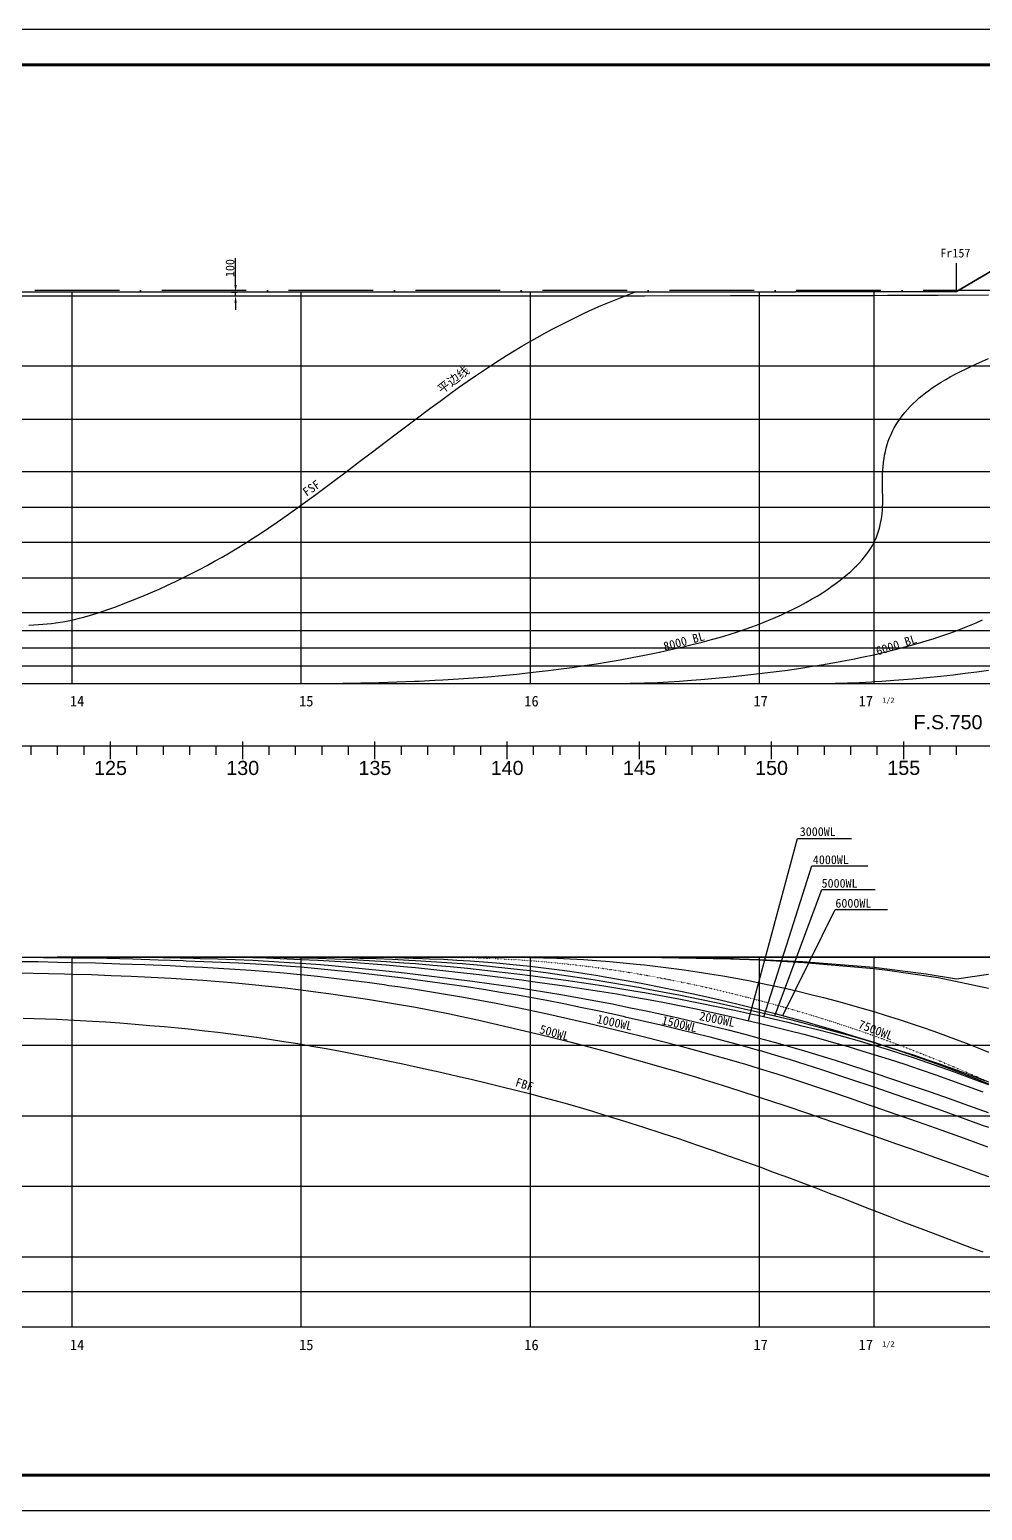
# Model space of a CAD drawing. Header units: millimetres. Extents: x 216207 to 335107, y 12138 to 98138.
# Drawn here: x 248450 to 275475, y 12138 to 54138 of the extents above; entities that cross this region are included whole.
import ezdxf
from ezdxf.enums import TextEntityAlignment as Align

# ---------------------------------------------------------------- set-up
doc = ezdxf.new("R2010")
doc.units = ezdxf.units.MM
doc.linetypes.add('ACAD_ISO07W100', pattern=[3.5, 0.5, -3])
doc.linetypes.add('ACAD_ISO10W100', pattern=[18, 12, -3, 0, -3])
for name, color, linetype in [('11', 7, 'Continuous'), ('11TEXTE', 4, 'Continuous'), ('DIMENSION', 221, 'Continuous'), ('WATER LINE', 62, 'Continuous')]:
    doc.layers.add(name, color=color, linetype=linetype)
doc.styles.add('SWISS721LIGHTBT', font='swissl.ttf')
doc.dimstyles.new('ISO-25', dxfattribs={"dimtxt": 250, "dimasz": 200, "dimexe": 50, "dimexo": 30, "dimgap": 30, "dimtad": 1, "dimdec": 3, "dimdsep": 46, "dimtxsty": 'Standard', "dimcen": 2.5, "dimadec": 0, "dimazin": 0, "dimtfac": 1, "dimtdec": 3, "dimtmove": 0, "dimatfit": 3, "dimfxl": 0, "dimarcsym": 0})

# ---------------------------------------------------------------- blocks, each defined once
blk = doc.blocks.new('after')
for p, q in [((26250, -500), (26250, 0)), ((30000, -500), (30000, 0)), ((33750, -500), (33750, 0)), ((37500, -500), (37500, 0)), ((41250, -500), (41250, 0)), ((45000, -500), (45000, 0)), ((48750, -500), (48750, 0)), ((24000, -375), (24000, -125)), ((24750, -375), (24750, -125)), ((25500, -375), (25500, -125)), ((27000, -375), (27000, -125)), ((27750, -375), (27750, -125)), ((28500, -375), (28500, -125)), ((29250, -375), (29250, -125)), ((30750, -375), (30750, -125)), ((31500, -375), (31500, -125)), ((32250, -375), (32250, -125)), ((33000, -375), (33000, -125)), ((34500, -375), (34500, -125)), ((35250, -375), (35250, -125)), ((36000, -375), (36000, -125)), ((36750, -375), (36750, -125)), ((38250, -375), (38250, -125)), ((39000, -375), (39000, -125)), ((39750, -375), (39750, -125)), ((40500, -375), (40500, -125)), ((42000, -375), (42000, -125)), ((42750, -375), (42750, -125)), ((43500, -375), (43500, -125)), ((44250, -375), (44250, -125)), ((45750, -375), (45750, -125)), ((46500, -375), (46500, -125)), ((47250, -375), (47250, -125)), ((48000, -375), (48000, -125)), ((49500, -375), (49500, -125)), ((50250, -375), (50250, -125))]:
    blk.add_line(p, q)
at = {"layer": '11TEXTE', "style": 'SWISS721LIGHTBT'}
for s, p in [('125', (26250, -750)), ('130', (30000, -750)), ('135', (33750, -750)), ('140', (37500, -750)), ('145', (41250, -750)), ('150', (45000, -750)), ('155', (48750, -750))]:
    blk.add_text(s, height=400, dxfattribs=at).set_placement(p, align=Align.MIDDLE)
blk = doc.blocks.new('*D25')
at = {"layer": 'DEFPOINTS', "color": 0, "transparency": 16777216}
for p in [(254147, 46695), (254291, 46695), (254147, 46592)]:
    blk.add_point(p, dxfattribs=at)
at = {"layer": 'DIMENSION', "color": 0, "lineweight": -2, "transparency": 16777216}
for p, q in [((254291, 46895), (254291, 47655)), ((254177, 46695), (254341, 46695)), ((254291, 46592), (254291, 46695)), ((254177, 46592), (254341, 46592)), ((254291, 46392), (254291, 46192))]:
    blk.add_line(p, q, dxfattribs=at)
at = {"layer": 'DIMENSION', "color": 0, "transparency": 16777216}
for points in [[(254258, 46895), (254325, 46895), (254291, 46695)], [(254258, 46392), (254325, 46392), (254291, 46592)]]:
    blk.add_solid(points, dxfattribs=at)
at = {"layer": 'DIMENSION', "color": 0, "transparency": 16777216, "insert": (254136, 47375), "char_height": 250, "attachment_point": 5, "rotation": 90}
blk.add_mtext('100', dxfattribs=at)

msp = doc.modelspace()

# ---------------------------------------------------------------- linework, layer by layer
for p, q in [((274744.8973, 46710.6252), (274744.8973, 47510.6252)), ((222994.8975, 33821.9245), (293794.8975, 33821.9245))]:
    msp.add_line(p, q)
at = {"color": 3, "linetype": 'ACAD_ISO10W100', "ltscale": 200}
msp.add_line((290597.8973, 46741.9252), (223644.8975, 46741.926), dxfattribs=at)
at = {"color": 233}
msp.add_line((265609.8973, 46691.9225), (223644.8975, 46691.9225), dxfattribs=at)
at = {"color": 1}
for p, q in [((268839.1465, 26030.6166), (270230.0317, 31192.3401)), ((270230.0317, 31192.3401), (271767.3427, 31192.3401)), ((269274.8533, 26141.8407), (270633.8952, 30420.1606)), ((270633.8952, 30420.1606), (272230.6333, 30420.1606)), ((269591.8975, 26164.4222), (270920.7646, 29746.5649)), ((270920.7646, 29746.5649), (272430.2737, 29746.5649)), ((269816.3975, 26172.3322), (271294.8458, 29182.2783)), ((271294.8458, 29182.2783), (272787.4102, 29182.2783))]:
    msp.add_line(p, q, dxfattribs=at)
for points in [[(216206.5908, 12138.493), (335106.5908, 12138.493), (335106.5908, 54138.493), (216206.5908, 54138.493)], [(218706.5908, 13138.493), (334106.5908, 13138.493), (334106.5908, 53138.493), (218706.5908, 53138.493)]]:
    msp.add_lwpolyline(points, close=True, dxfattribs=at)
at = {"color": 1, "const_width": 80}
msp.add_lwpolyline([(218706.5908, 53138.493), (334106.5908, 53138.493), (334106.5908, 13138.493), (218706.5908, 13138.493), (218706.5908, 53178.493)], dxfattribs=at)
for points in [[(249234.8969, 35591.9245), (283448.8953, 35591.9245)], [(249234.8969, 35591.9245), (276578.9002, 35591.9245)], [(249234.8969, 35591.9245), (279242.9017, 35591.9245)], [(249234.8969, 35591.9245), (293444.8975, 35591.9245)], [(249234.8969, 35591.9245), (261325.9003, 35591.9245)], [(249234.8969, 35591.9245), (271100.8973, 35591.9245)], [(249234.8969, 35591.9245), (268106.9001, 35591.9245)], [(249234.8969, 35591.9245), (273910.8948, 35591.9245)], [(249234.8969, 35591.9245), (257049.8963, 35591.9245)], [(249234.8969, 35591.9245), (249644.8975, 35591.9245)], [(249234.8969, 35591.9245), (249234.8969, 35591.9245)], [(249644.8975, 35591.9245), (250009.8969, 35591.9245)], [(250009.8969, 35591.9245), (250374.8993, 35591.9245)], [(250374.8993, 35591.9245), (250739.8957, 35591.9245)], [(250739.8957, 35591.9245), (251104.8981, 35591.9245)], [(251104.8981, 35591.9245), (251469.8975, 35591.9245)], [(251469.8975, 35591.9245), (251834.8969, 35591.9245)], [(251834.8969, 35591.9245), (252199.8963, 35591.9245)], [(252199.8963, 35591.9245), (252563.8977, 35591.9245)], [(252563.8977, 35591.9245), (252927.8962, 35591.9245)], [(252927.8962, 35591.9245), (253291.8976, 35591.9245)], [(253291.8976, 35591.9245), (253654.8981, 35591.9245)], [(253654.8981, 35591.9245), (254017.8986, 35591.9245)], [(254017.8986, 35591.9245), (254380.896, 35591.9245)], [(254380.896, 35591.9245), (254742.8955, 35591.9245)], [(254742.8955, 35591.9245), (255103.8971, 35591.9245)], [(255103.8971, 35591.9245), (255464.8957, 35591.9245)], [(255464.8957, 35591.9245), (255835.8979, 35591.9245)], [(255835.8979, 35591.9245), (256206.897, 35591.9245)], [(256206.897, 35591.9245), (256576.8982, 35591.9245)], [(256576.8982, 35591.9245), (256945.8954, 35591.9245)], [(256945.8954, 35591.9245), (257314.8957, 35591.9245)], [(257314.8957, 35591.9245), (257682.898, 35591.9245)], [(257682.898, 35591.9245), (258049.8963, 35591.9245)], [(258049.8963, 35591.9245), (258416.8976, 35591.9245)], [(258416.8976, 35591.9245), (258783.899, 35591.9245)], [(258783.899, 35591.9245), (259149.8963, 35591.9245)], [(259149.8963, 35591.9245), (259880.896, 35591.9245)], [(259880.896, 35591.9245), (260609.8969, 35591.9245)], [(260609.8969, 35591.9245), (261337.8968, 35591.9245)], [(261337.8968, 35591.9245), (262115.8997, 35591.9245)], [(262115.8997, 35591.9245), (262891.8976, 35591.9245)], [(262891.8976, 35591.9245), (263666.8976, 35591.9245)], [(263666.8976, 35591.9245), (264439.8987, 35591.9245)], [(264439.8987, 35591.9245), (265211.8988, 35591.9245)], [(265211.8988, 35591.9245), (265982.8949, 35591.9245)], [(265982.8949, 35591.9245), (266751.8982, 35591.9245)], [(266751.8982, 35591.9245), (267519.8975, 35591.9245)], [(267519.8975, 35591.9245), (268336.8988, 35591.9245)], [(268336.8988, 35591.9245), (269151.8952, 35591.9245)], [(269151.8952, 35591.9245), (269965.8966, 35591.9245)], [(269965.8966, 35591.9245), (270777.8962, 35591.9245)], [(270777.8962, 35591.9245), (271587.8968, 35591.9245)], [(271587.8968, 35591.9245), (272396.8995, 35591.9245)], [(272396.8995, 35591.9245), (273204.8951, 35591.9245)], [(273204.8951, 35591.9245), (274009.8999, 35591.9245)], [(274009.8999, 35591.9245), (274853.9002, 35591.9245)], [(274853.9002, 35591.9245), (275695.8985, 35591.9245)], [(249234.8969, 27832.713), (281878.9002, 27832.713)], [(249234.8969, 27832.713), (274048.8984, 27832.713)], [(249234.8969, 27832.713), (262417.8986, 27832.713)], [(249234.8969, 27832.713), (260300.8973, 27832.713)], [(249234.8969, 27832.713), (266479.8981, 27832.713)], [(249234.8969, 27832.713), (258367.8955, 27832.713)], [(249234.8969, 27832.713), (257057.8949, 27832.713)], [(249234.8969, 27832.713), (255637.8968, 27832.713)], [(249234.8969, 27832.713), (253958.899, 27832.713)], [(249234.8969, 27832.713), (251545.8985, 27832.713)], [(249236.8973, 27832.713), (249234.8969, 27832.713)], [(249234.8969, 27832.713), (249234.8969, 27832.713)], [(249376.8952, 27832.713), (249236.8973, 27832.713)], [(249516.8976, 27832.713), (249376.8952, 27832.713)], [(249655.896, 27832.713), (249516.8976, 27832.713)], [(249795.8985, 27832.713), (249655.896, 27832.713)], [(249935.8979, 27832.713), (249795.8985, 27832.713)], [(250074.8963, 27832.713), (249935.8979, 27832.713)], [(250213.8977, 27832.713), (250074.8963, 27832.713)], [(250352.8992, 27832.713), (250213.8977, 27832.713)], [(250491.8976, 27832.713), (250352.8992, 27832.713)], [(250629.8951, 27832.713), (250491.8976, 27832.713)], [(250767.8986, 27832.713), (250629.8951, 27832.713)], [(250905.8991, 27832.713), (250767.8986, 27832.713)], [(251043.8965, 27832.713), (250905.8991, 27832.713)], [(251180.896, 27832.713), (251043.8965, 27832.713)], [(251317.8986, 27832.713), (251180.896, 27832.713)], [(251453.8971, 27832.713), (251317.8986, 27832.713)], [(251725.8973, 27832.713), (251453.8971, 27832.713)], [(251995.8985, 27832.713), (251725.8973, 27832.713)], [(252262.8968, 27832.713), (251995.8985, 27832.713)], [(252528.8971, 27832.713), (252262.8968, 27832.713)], [(252791.8976, 27832.713), (252528.8971, 27832.713)], [(253052.8962, 27832.713), (252791.8976, 27832.713)], [(253310.8979, 27832.713), (253052.8962, 27832.713)], [(253565.8997, 27832.713), (253310.8979, 27832.713)], [(253859.8999, 27832.713), (253565.8997, 27832.713)], [(254149.8963, 27832.713), (253859.8999, 27832.713)], [(254435.8979, 27832.713), (254149.8963, 27832.713)], [(254717.8986, 27832.713), (254435.8979, 27832.713)], [(254997.8974, 27832.713), (254717.8986, 27832.713)], [(255273.8953, 27832.713), (254997.8974, 27832.713)], [(255547.8974, 27832.713), (255273.8953, 27832.713)], [(255819.8975, 27832.713), (255547.8974, 27832.713)], [(256120.8954, 27832.713), (255819.8975, 27832.713)], [(256419.8975, 27832.713), (256120.8954, 27832.713)], [(256715.8966, 27832.713), (256419.8975, 27832.713)], [(257010.8979, 27832.713), (256715.8966, 27832.713)], [(257303.8971, 27832.713), (257010.8979, 27832.713)], [(257594.8975, 27832.713), (257303.8971, 27832.713)], [(258174.8963, 27832.713), (257594.8975, 27832.713)], [(259283.899, 27832.713), (258174.8963, 27832.713)], [(260065.8997, 27832.713), (259283.899, 27832.713)], [(260459.8969, 27832.713), (260065.8997, 27832.713)], [(260855.8991, 27832.713), (260459.8969, 27832.713)], [(261255.896, 27832.713), (260855.8991, 27832.713)], [(261456.897, 27832.713), (261255.896, 27832.713)], [(261659.8969, 27832.713), (261456.897, 27832.713)], [(261863.8977, 27832.713), (261659.8969, 27832.713)], [(262068.8965, 27832.713), (261863.8977, 27832.713)], [(262275.8973, 27832.713), (262068.8965, 27832.713)], [(262483.899, 27832.713), (262275.8973, 27832.713)], [(262818.8965, 27832.713), (262483.899, 27832.713)], [(263157.898, 27832.713), (262818.8965, 27832.713)], [(263500.8973, 27832.713), (263157.898, 27832.713)], [(263847.8974, 27832.713), (263500.8973, 27832.713)], [(264197.8974, 27832.713), (263847.8974, 27832.713)], [(264551.8952, 27832.713), (264197.8974, 27832.713)], [(264908.899, 27832.713), (264551.8952, 27832.713)], [(265268.8996, 27832.713), (264908.899, 27832.713)], [(265475.8973, 27832.713), (265268.8996, 27832.713)], [(265682.898, 27832.713), (265475.8973, 27832.713)], [(265890.8966, 27832.713), (265682.898, 27832.713)], [(266099.8963, 27832.713), (265890.8966, 27832.713)], [(266309.8969, 27832.713), (266099.8963, 27832.713)], [(266520.8954, 27832.713), (266309.8969, 27832.713)], [(266943.8996, 27832.713), (266520.8954, 27832.713)], [(267369.8975, 27832.713), (266943.8996, 27832.713)], [(267797.8974, 27832.713), (267369.8975, 27832.713)], [(268227.8962, 27832.713), (267797.8974, 27832.713)], [(268659.8999, 27832.713), (268227.8962, 27832.713)], [(269131.897, 27832.713), (268659.8999, 27832.713)], [(269604.8981, 27832.713), (269131.897, 27832.713)], [(270079.8951, 27832.713), (269604.8981, 27832.713)], [(270554.8981, 27832.713), (270079.8951, 27832.713)], [(271030.896, 27832.713), (270554.8981, 27832.713)], [(271507.898, 27832.713), (271030.896, 27832.713)], [(272461.8958, 27832.713), (271507.898, 27832.713)], [(273655.896, 27832.713), (272461.8958, 27832.713)], [(274848.9014, 27832.713), (273655.896, 27832.713)], [(275443.8965, 27832.713), (274848.9014, 27832.713)], [(276038.8977, 27832.713), (275443.8965, 27832.713)]]:
    msp.add_lwpolyline(points)
at = {"color": 52}
for points in [[(249644.8975, 27832.713), (249644.8975, 17332.7122)], [(256144.8975, 27832.713), (256144.8975, 17332.7122)], [(262644.8975, 27832.713), (262644.8975, 17332.7122)], [(269144.8975, 27832.713), (269144.8975, 17332.7122)], [(272394.8975, 27832.713), (272394.8975, 17332.7122)]]:
    msp.add_lwpolyline(points, dxfattribs=at)
at = {"layer": '11', "color": 233, "linetype": 'Continuous'}
for points in [[(274744.8975, 46710.6226), (274744.8975, 46710.6226), (279394.8975, 49441.9226), (279394.8975, 49441.9226), (274744.8975, 46710.6226)], [(270177.8973, 46696.6225), (270177.8973, 46696.6225), (274744.8973, 46710.6225), (274744.8973, 46710.6225), (270177.8973, 46696.6225)], [(247644.8975, 46591.9226), (249644.8975, 46591.9226), (252894.8975, 46591.9226), (254777.9975, 46591.9226), (256144.8975, 46591.9226), (262644.8975, 46591.9226), (265347.8975, 46591.9226), (265894.8975, 46592.0226), (268329.8975, 46593.2226), (268584.8975, 46593.5226), (269144.8975, 46594.2226), (270424.8975, 46596.1226), (272394.8975, 46600.8226), (272784.8975, 46602.0226), (274224.8975, 46607.8226), (275644.8975, 46615.9226)], [(247644.8975, 27832.7141), (249644.8975, 27832.7141), (252894.8975, 27832.7141), (254777.9975, 27832.7141), (256144.8975, 27832.7141), (262644.8975, 27832.7141), (265609.8975, 27832.7141), (265894.8975, 27832.2141), (268415.8975, 27793.0141), (268584.8975, 27787.1141), (269144.8975, 27766.1141), (270369.8975, 27707.2141), (272394.8975, 27547.7141), (273879.8975, 27361.0141), (274744.8975, 27213.6341), (275644.8975, 27345.2141)], [(265347.8975, 27832.7141), (265894.8975, 27830.7141), (268329.8975, 27784.2141), (268584.8975, 27774.1141), (269144.8975, 27749.6141), (270424.8975, 27679.4141), (272394.8975, 27506.9141), (272784.8975, 27461.4141), (274224.8975, 27249.5641), (275644.8975, 26954.3841)]]:
    msp.add_lwpolyline(points, dxfattribs=at)
at = {"layer": '11', "color": 3, "linetype": 'Continuous'}
for points in [[(248423.8975, 37248.1245), (248565.6975, 37253.8245), (248698.1975, 37261.4245), (248824.0975, 37270.9245), (248944.8975, 37281.9245), (249067.9975, 37295.1245), (249193.3975, 37310.9245), (249321.4975, 37329.7245), (249452.4975, 37351.8245), (249586.8975, 37377.6245), (249725.2975, 37407.5245), (249868.4975, 37441.9245), (250017.4975, 37481.2245), (250173.1975, 37526.0245), (250336.8975, 37576.8245), (250510.0975, 37634.2245), (250694.5975, 37698.7245), (250892.0975, 37771.0245), (251104.8975, 37851.9245), (251372.6975, 37956.9245), (251630.7975, 38061.5245), (251880.4975, 38166.3245), (252122.9975, 38271.7245), (252359.4975, 38378.2245), (252590.8975, 38486.3245), (252818.1975, 38596.4245), (253042.3975, 38708.8245), (253264.3975, 38823.9245), (253484.8975, 38941.9245), (253696.8975, 39058.6245), (253909.1975, 39178.5245), (254122.4975, 39302.3245), (254337.3975, 39430.6245), (254554.8975, 39564.1245), (254776.0975, 39703.7245), (255002.1975, 39850.4245), (255234.7975, 40005.4245), (255475.5975, 40169.8245), (255726.5975, 40345.0245), (255990.0975, 40532.6245), (256268.5975, 40734.3245), (256564.8975, 40951.9245), (257019.5975, 41289.6245), (257428.8975, 41596.8245), (257808.2975, 41884.0245), (258173.1975, 42161.7245), (258539.4975, 42440.6245), (258922.8975, 42731.4245), (259338.8975, 43044.8245), (259804.8975, 43391.9245), (260091.8975, 43603.8245), (260361.8975, 43800.6245), (260617.8975, 43984.1245), (260861.8975, 44156.2245), (261096.8975, 44318.5245), (261324.8975, 44472.3245), (261546.8975, 44619.1245), (261764.8975, 44759.9245), (261980.8975, 44895.8245), (262195.8975, 45027.6245), (262409.8975, 45156.1245), (262624.8975, 45281.9245), (262844.8975, 45407.6245), (263066.8975, 45530.4245), (263289.8975, 45650.3245), (263513.8975, 45767.4245), (263740.8975, 45881.5245), (263967.8975, 45992.9245), (264197.8975, 46101.3245), (264428.8975, 46207.0245), (264661.8975, 46309.8245), (264896.8975, 46409.8245), (265133.8975, 46507.0245), (265371.8975, 46601.4245), (265610.0058, 46691.9254)], [(256661.6975, 35592.9245), (256823.7975, 35593.4245), (257331.5975, 35598.2245), (257841.5975, 35606.6245), (258352.2975, 35619.1245), (258861.8975, 35635.5245), (259369.8975, 35656.0245), (259394.8975, 35657.1245), (259498.8975, 35661.9245), (259947.8975, 35684.4245), (260167.8975, 35696.7245), (260617.8975, 35724.3245), (261041.8975, 35753.8245), (261448.8975, 35785.6245), (261857.8975, 35821.4245), (262267.8975, 35861.3245), (262644.8975, 35901.4245), (263069.8975, 35950.4245), (263166.8975, 35962.2245), (263447.8975, 35997.6245), (263838.8975, 36050.2245), (264184.8975, 36100.1245), (264525.8975, 36152.5245), (264862.8975, 36207.7245), (265200.8975, 36266.2245), (265543.8975, 36328.9245), (265894.8975, 36396.4245), (266223.8975, 36462.7245), (266307.8975, 36480.3245), (266316.8975, 36482.3245), (266642.8975, 36552.7245), (266952.8975, 36623.2245), (267245.8975, 36693.9245), (267523.8975, 36764.8245), (267792.8975, 36837.2245), (268048.8975, 36910.2245), (268292.8975, 36983.7245), (268525.8975, 37058.0245), (268747.8975, 37133.0245), (268939.8975, 37201.3245), (269144.8975, 37278.0245), (269324.8975, 37349.2245), (269416.8975, 37386.9245), (269600.8975, 37464.8245), (269775.8975, 37543.0245), (269944.8975, 37621.5245), (270124.8975, 37709.2245), (270298.8975, 37798.2245), (270465.8975, 37888.5245), (270627.8975, 37980.2245), (270784.8975, 38073.3245), (270935.8975, 38167.5245), (271079.8975, 38262.7245), (271204.8975, 38348.8245), (271323.8975, 38434.7245), (271436.8975, 38520.3245), (271544.8975, 38605.4245), (271644.8975, 38689.2245), (271739.8975, 38772.0245), (271826.8975, 38853.3245), (271842.8975, 38868.2245), (271907.8975, 38932.0245), (271990.8975, 39018.3245), (272065.8975, 39102.3245), (272134.8975, 39184.7245), (272197.8975, 39266.1245), (272254.8975, 39346.8245), (272307.8975, 39427.4245), (272355.8975, 39508.3245), (272394.8975, 39581.4245), (272430.8975, 39655.4245), (272467.8975, 39738.7245), (272500.8975, 39823.4245), (272529.8975, 39910.1245), (272555.8975, 39999.2245), (272578.8975, 40091.3245), (272597.8975, 40187.0245), (272601.8975, 40211.0245), (272618.8975, 40315.0245), (272630.8975, 40413.7245), (272638.8975, 40508.0245), (272644.8975, 40598.5245), (272647.8975, 40686.0245), (272648.8975, 40771.2245), (272648.8975, 40854.7245), (272647.8975, 40937.2245), (272644.8975, 41019.4245), (272642.8975, 41102.0245), (272640.8975, 41185.5245), (272639.8975, 41270.7245), (272639.8975, 41358.1245), (272640.8975, 41448.5245), (272644.8975, 41542.5245), (272650.8975, 41640.9245), (272658.8975, 41744.2245), (272670.8975, 41853.3245), (272672.8975, 41870.0245), (272686.8975, 41970.8245), (272702.8975, 42071.2245), (272723.8975, 42171.3245), (272747.8975, 42270.7245), (272774.8975, 42369.4245), (272806.8975, 42467.2245), (272843.8975, 42563.8245), (272883.8975, 42659.0245), (272928.8975, 42752.7245), (272976.8975, 42844.8245), (273028.8975, 42935.0245), (273084.8975, 43023.5245), (273130.8975, 43091.9245), (273198.8975, 43185.5245), (273271.8975, 43276.6245), (273346.8975, 43364.9245), (273426.8975, 43450.5245), (273508.8975, 43533.2245), (273593.8975, 43613.2245), (273681.8975, 43690.5245), (273771.8975, 43765.2245), (273864.8975, 43837.3245), (273958.8975, 43907.0245), (274054.8975, 43974.5245), (274151.8975, 44039.8245), (274232.8975, 44091.9245), (274307.8975, 44138.6245), (274434.8975, 44214.6245), (274565.8975, 44289.5245), (274703.8975, 44364.2245), (274850.8975, 44440.1245), (275010.8975, 44519.0245), (275188.8975, 44603.0245), (275394.8975, 44696.4245), (275644.8975, 44805.9245)], [(265044.8975, 35592.9245), (265165.8975, 35593.5245), (265487.8975, 35598.2245), (265798.8975, 35605.9245), (265894.8975, 35608.9245), (265973.8975, 35611.6245), (266270.8975, 35624.0245), (266569.8975, 35639.7245), (266880.8975, 35659.3245), (267225.8975, 35684.4245), (267485.8975, 35705.2245), (267908.8975, 35742.0245), (268324.8975, 35782.0245), (268736.8975, 35825.2245), (269144.8975, 35872.0245), (269548.8975, 35921.8245), (269943.8975, 35974.5245), (270327.8975, 36029.7245), (270659.8975, 36080.8245), (270981.8975, 36133.5245), (271018.8975, 36139.8245), (271285.8975, 36186.3245), (271485.8975, 36222.8245), (271801.8975, 36283.4245), (272101.8975, 36344.9245), (272394.8975, 36408.7245), (272662.8975, 36470.8245), (272923.8975, 36534.6245), (273177.8975, 36599.7245), (273422.8975, 36666.0245), (273658.8975, 36733.0245), (273884.8975, 36800.7245), (274103.8975, 36869.4245), (274180.8975, 36894.5245), (274268.8975, 36923.5245), (274495.8975, 37001.1245), (274710.8975, 37079.2245), (274916.8975, 37157.6245), (275111.8975, 37236.5245), (275298.8975, 37315.7245), (275475.8975, 37395.4245)], [(270783.8975, 35592.9245), (270961.8975, 35594.0245), (271302.8975, 35600.4245), (271645.8975, 35610.8245), (271988.8975, 35624.9245), (272330.8975, 35642.4245), (272394.8975, 35646.1245), (272627.8975, 35660.3245), (272975.8975, 35684.4245), (273106.8975, 35694.3245), (273490.8975, 35725.5245), (273902.8975, 35762.6245), (274285.8975, 35800.8245), (274645.8975, 35840.2245), (274987.8975, 35881.2245), (275315.8975, 35924.2245), (275644.8975, 35971.1245)], [(248236.1975, 27826.5122), (248840.7975, 27824.2122), (249498.8975, 27817.4122), (249644.8975, 27815.3122), (249878.4975, 27811.8122), (250637.1975, 27798.8122), (251376.5975, 27781.3122), (252098.8975, 27758.7122), (252809.2975, 27733.1122), (252894.8975, 27729.9122), (253388.3975, 27710.5122), (253880.8975, 27689.4122), (254372.9975, 27666.2122), (254865.0975, 27639.9122), (255357.7975, 27609.9122), (255851.3975, 27575.3122), (256144.8975, 27552.4122), (256622.0975, 27510.8122), (257102.0975, 27464.8122), (257585.2975, 27414.3122), (258071.6975, 27359.5122), (258560.8975, 27301.0522), (259052.8975, 27239.3722), (259394.8975, 27195.0522), (259875.8975, 27130.4622), (260355.8975, 27063.3622), (260837.8975, 26993.1222), (261320.8975, 26919.1322), (261804.8975, 26840.9022), (262289.8975, 26758.0722), (262644.8975, 26694.7822), (263121.8975, 26605.9622), (263599.8975, 26512.7922), (264078.8975, 26415.3422), (264558.8975, 26313.8322), (265040.8975, 26208.6322), (265286.8975, 26153.6922), (265345.8975, 26140.3122), (265894.8975, 26015.0022), (266357.8975, 25907.0322), (266819.8975, 25796.5922), (267280.8975, 25683.4022), (267741.8975, 25567.1122), (268201.8975, 25447.3222), (268660.8975, 25323.6222), (269118.8975, 25195.5522), (269144.8975, 25188.1922), (269582.8975, 25060.6922), (270022.8975, 24928.0922), (270464.8975, 24789.8322), (270911.8975, 24645.7922), (271363.8975, 24496.5222), (271820.8975, 24343.2022), (272280.8975, 24187.3222), (272394.8975, 24148.5822), (272991.8975, 23945.3122), (273592.8975, 23738.7322), (274203.8975, 23525.4222), (274830.8975, 23302.0322), (275473.8975, 23067.6922), (275644.8975, 23004.6022)], [(250749.0975, 27831.7122), (251153.0975, 27830.4122), (251737.5975, 27826.3122), (252237.7975, 27820.1122), (252724.5975, 27810.8122), (252894.8975, 27806.8122), (253291.8975, 27796.5122), (253788.1975, 27781.6122), (254283.3975, 27763.0122), (254777.8975, 27740.2122), (255224.6975, 27717.3122), (255672.9975, 27690.6122), (256121.7975, 27661.3122), (256144.8975, 27659.7122), (256568.0975, 27629.5122), (256704.3975, 27619.1122), (257021.4975, 27593.3122), (257503.7975, 27550.2122), (257981.4975, 27503.3122), (258455.3975, 27453.4122), (258925.8975, 27401.0122), (259394.8975, 27346.8122), (259934.8975, 27282.8322), (260474.8975, 27216.5622), (261013.8975, 27147.4522), (261554.8975, 27074.8122), (262095.8975, 26997.9922), (262638.8975, 26916.3922), (262644.8975, 26915.4222), (263108.8975, 26841.2322), (263574.8975, 26762.8622), (264041.8975, 26680.1322), (264509.8975, 26593.0422), (264978.8975, 26501.7622), (265449.8975, 26406.5822), (265894.8975, 26313.5022), (266368.8975, 26211.4622), (266842.8975, 26105.7022), (267316.8975, 25996.1822), (267790.8975, 25882.8822), (268264.8975, 25765.7422), (268737.8975, 25644.6622), (269144.8975, 25536.9122), (269571.8975, 25420.1022), (269999.8975, 25298.9022), (270429.8975, 25172.8822), (270861.8975, 25041.8422), (271295.8975, 24905.9422), (271732.8975, 24765.7422), (272172.8975, 24622.1322), (272278.8975, 24587.2222), (272394.8975, 24549.0722), (272924.8975, 24373.2922), (273456.8975, 24194.4322), (273992.8975, 24010.9222), (274534.8975, 23821.1622), (275083.8975, 23624.1322), (275639.8975, 23419.9722)], [(253910.1975, 27831.7122), (254308.8975, 27830.0122), (254777.9975, 27823.7122), (255163.7975, 27811.4122), (255554.1975, 27795.0122), (255949.0975, 27776.9122), (256144.8975, 27768.1122), (256623.4975, 27744.8122), (257103.9975, 27717.8122), (257586.9975, 27686.5122), (258073.0975, 27650.6122), (258562.8975, 27610.1122), (259055.8975, 27565.1122), (259394.8975, 27532.1122), (259997.8975, 27470.3122), (260600.8975, 27404.3122), (261203.8975, 27334.4122), (261806.8975, 27260.8722), (262408.8975, 27183.8722), (262644.8975, 27152.7922), (263134.8975, 27086.3522), (263625.8975, 27016.9022), (264117.8975, 26943.8522), (264611.8975, 26866.6822), (265106.8975, 26785.0622), (265502.8975, 26716.7722), (265894.8975, 26646.6022), (266363.8975, 26559.1422), (266833.8975, 26467.4222), (267305.8975, 26371.2622), (267778.8975, 26270.6722), (268252.8975, 26165.7722), (268727.8975, 26056.8522), (269144.8975, 25958.5122), (269566.8975, 25856.2622), (269987.8975, 25750.8622), (270408.8975, 25641.9822), (270828.8975, 25529.3222), (271248.8975, 25412.6122), (271668.8975, 25291.6922), (272087.8975, 25166.4822), (272394.8975, 25072.1522), (272832.8975, 24933.8922), (273271.8975, 24791.2822), (273711.8975, 24643.9222), (274153.8975, 24491.5822), (274597.8975, 24334.3322), (275042.8975, 24172.5322), (275489.8975, 24006.7822)], [(254905.3975, 27831.7122), (255227.1975, 27829.2122), (255666.0975, 27822.0122), (256117.7975, 27811.8122), (256144.8975, 27811.1122), (256627.4975, 27797.2122), (257111.4975, 27780.0122), (257597.3975, 27759.2122), (258085.3975, 27734.3122), (258575.8975, 27705.3122), (259067.8975, 27671.9122), (259394.8975, 27647.4122), (259885.8975, 27607.4122), (260377.8975, 27563.3122), (260870.8975, 27515.1122), (261363.8975, 27462.9122), (261856.8975, 27406.8122), (262350.8975, 27347.2122), (262644.8975, 27310.0322), (263153.8975, 27243.5122), (263662.8975, 27173.6922), (264172.8975, 27100.3422), (264681.8975, 27023.2222), (265191.8975, 26942.0822), (265701.8975, 26856.7022), (265894.8975, 26823.2822), (266403.8975, 26732.2822), (266912.8975, 26637.3022), (267421.8975, 26538.1722), (267930.8975, 26434.7822), (268440.8975, 26327.0922), (268950.8975, 26215.1622), (269144.8975, 26171.5922), (269548.8975, 26079.1022), (269952.8975, 25984.0722), (270356.8975, 25886.0522), (270761.8975, 25784.6322), (271166.8975, 25679.4222), (271571.8975, 25570.1322), (271976.8975, 25456.5122), (272380.8975, 25338.4322), (272394.8975, 25334.3122), (272775.8975, 25218.3222), (273156.8975, 25098.0822), (273536.8975, 24973.5922), (273916.8975, 24844.9222), (274296.8975, 24712.2622), (274675.8975, 24575.8722), (275055.8975, 24436.1222), (275434.8975, 24293.4322), (275644.8975, 24213.6622)], [(256362.6975, 27831.7122), (256456.2975, 27831.3122), (256933.1975, 27826.1122), (257379.7975, 27817.6122), (257819.1975, 27805.4122), (258278.6975, 27789.8122), (258738.8975, 27771.2122), (259201.8975, 27748.6122), (259394.8975, 27737.9122), (259841.8975, 27710.7122), (260281.8975, 27680.1122), (260715.8975, 27646.1122), (261147.8975, 27608.3122), (261578.8975, 27566.6122), (262012.8975, 27520.8122), (262450.8975, 27470.6122), (262644.8975, 27447.2122), (263090.8975, 27390.2122), (263537.8975, 27328.8122), (263984.8975, 27263.3322), (264432.8975, 27193.8822), (264879.8975, 27120.8022), (265327.8975, 27044.4122), (265775.8975, 26965.0522), (265894.8975, 26943.5022), (266403.8975, 26848.8822), (266910.8975, 26750.7522), (267415.8975, 26648.9322), (267920.8975, 26543.2422), (268425.8975, 26433.5022), (268930.8975, 26319.5422), (269144.8975, 26270.1022), (269591.8975, 26164.4222), (270027.8975, 26057.8122), (270456.8975, 25949.4222), (270879.8975, 25838.4322), (271300.8975, 25723.9922), (271723.8975, 25605.2522), (272149.8975, 25481.3722), (272394.8975, 25408.4122), (272772.8975, 25293.3022), (273148.8975, 25175.7122), (273521.8975, 25055.3622), (273892.8975, 24931.9322), (274262.8975, 24805.1322), (274630.8975, 24674.6822), (274998.8975, 24540.2722), (275366.8975, 24401.6322), (275644.8975, 24293.8322)], [(257696.5975, 27831.7122), (257819.1975, 27831.3122), (258319.1975, 27825.3122), (258816.8975, 27816.0122), (259317.8975, 27802.8122), (259394.8975, 27800.3122), (259796.8975, 27785.7122), (260187.8975, 27768.6122), (260569.8975, 27748.5122), (260946.8975, 27725.3122), (261320.8975, 27698.6122), (261694.8975, 27668.1122), (262070.8975, 27633.4122), (262452.8975, 27594.4122), (262644.8975, 27573.5122), (263025.8975, 27529.1122), (263400.8975, 27481.6122), (263771.8975, 27430.5122), (264140.8975, 27375.9122), (264509.8975, 27317.5522), (264881.8975, 27255.2122), (265257.8975, 27188.7722), (265641.8975, 27118.0322), (265894.8975, 27069.9022), (266358.8975, 26979.0022), (266821.8975, 26884.4422), (267282.8975, 26786.1222), (267742.8975, 26683.9422), (268202.8975, 26577.8022), (268661.8975, 26467.6022), (269121.8975, 26353.2422), (269144.8975, 26347.4722), (269593.8975, 26231.7122), (270038.8975, 26112.9522), (270480.8975, 25990.9422), (270919.8975, 25865.4122), (271358.8975, 25736.1222), (271796.8975, 25602.8422), (272234.8975, 25465.3422), (272394.8975, 25414.2922), (272783.8975, 25288.0222), (273166.8975, 25160.6422), (273544.8975, 25031.5422), (273918.8975, 24900.1122), (274290.8975, 24765.7422), (274660.8975, 24627.8122), (275030.8975, 24485.7122), (275402.8975, 24338.8422), (275644.8975, 24240.7822)], [(261948.8975, 27831.7122), (262280.8975, 27829.1122), (262644.8975, 27822.5122), (263023.8975, 27812.0122), (263401.8975, 27798.0122), (263779.8975, 27780.4122), (264156.8975, 27759.1122), (264532.8975, 27734.1122), (264909.8975, 27705.1122), (265287.8975, 27672.0122), (265665.8975, 27634.9122), (265894.8975, 27610.4122), (266270.8975, 27567.0122), (266643.8975, 27520.4122), (267012.8975, 27470.4122), (267380.8975, 27416.9122), (267747.8975, 27359.6122), (268114.8975, 27298.3822), (268481.8975, 27233.1422), (268849.8975, 27163.7022), (269144.8975, 27105.1322), (269513.8975, 27027.9922), (269879.8975, 26947.1922), (270243.8975, 26862.6922), (270606.8975, 26774.4622), (270968.8975, 26682.4722), (271331.8975, 26586.7022), (271693.8975, 26487.1222), (272057.8975, 26383.7222), (272394.8975, 26284.7722), (272745.8975, 26178.3922), (273090.8975, 26070.2222), (273430.8975, 25959.8522), (273766.8975, 25846.8822), (274100.8975, 25730.9322), (274431.8975, 25611.5822), (274761.8975, 25488.4522), (275092.8975, 25361.1422), (275423.8975, 25229.2622), (275644.8975, 25138.8022)], [(248110.7975, 27382.4122), (248547.4975, 27377.2122), (248982.3975, 27368.7122), (249443.1975, 27356.9122), (249644.8975, 27351.2122), (250202.0975, 27334.0122), (250762.9975, 27314.2122), (251327.9975, 27291.2122), (251896.7975, 27264.3822), (252468.1975, 27233.2822), (252894.8975, 27207.1622), (253359.8975, 27175.4122), (253826.0975, 27139.7822), (254293.2975, 27100.0122), (254761.3975, 27055.9922), (255229.9975, 27007.7422), (255698.5975, 26955.3922), (256144.8975, 26901.8522), (256632.2975, 26839.5722), (256927.2975, 26799.9122), (257123.5975, 26772.7122), (257580.1975, 26706.9022), (258036.2975, 26637.5622), (258491.1975, 26564.6322), (258943.8975, 26488.0222), (259394.8975, 26407.6922), (259832.8975, 26325.5622), (260271.8975, 26238.9122), (260712.8975, 26147.5922), (261154.8975, 26051.7622), (261598.8975, 25951.8422), (262043.8975, 25848.4722), (262489.8975, 25742.3722), (262644.8975, 25704.8922), (263208.8975, 25566.7322), (263776.8975, 25423.7122), (264346.8975, 25275.9522), (264918.8975, 25123.8422), (265488.8975, 24967.8122), (265894.8975, 24854.3422), (266384.8975, 24714.3522), (266858.8975, 24575.3822), (267364.8975, 24423.5722), (267601.8975, 24350.9922), (268090.8975, 24198.7322), (268599.8975, 24036.8822), (269144.8975, 23860.1322), (269872.8975, 23620.7122), (270540.8975, 23396.6722), (271197.8975, 23173.0122), (271891.8975, 22934.1322), (272394.8975, 22760.3222), (273064.8975, 22528.5622), (273671.8975, 22316.9622), (274251.8975, 22112.6922), (274837.8975, 21902.9622), (275462.8975, 21674.9622), (275644.8975, 21607.8822)], [(248162.4975, 27708.9122), (248694.5975, 27702.2122), (249248.0975, 27691.5122), (249644.8975, 27682.6122), (250322.9975, 27665.0122), (251012.2975, 27644.4122), (251717.8975, 27619.6122), (252440.6975, 27589.9122), (252894.8975, 27569.0122), (253353.2975, 27546.0122), (253812.1975, 27520.7122), (254271.7975, 27492.4122), (254732.5975, 27460.5122), (255194.8975, 27424.5122), (255658.7975, 27384.1122), (256124.4975, 27339.1122), (256144.8975, 27337.1122), (256612.2975, 27288.1322), (257081.6975, 27234.9922), (257553.1975, 27177.5922), (258026.8975, 27116.0222), (258502.4975, 27050.5022), (258641.8975, 27030.6222), (258898.8975, 26993.2422), (259394.8975, 26918.6822), (259848.8975, 26847.9122), (260303.8975, 26773.8922), (260759.8975, 26695.9722), (261218.8975, 26613.6522), (261679.8975, 26526.6022), (262142.8975, 26434.7722), (262606.8975, 26338.4222), (262644.8975, 26330.4422), (263179.8975, 26214.7422), (263716.8975, 26094.3722), (264256.8975, 25969.1522), (264801.8975, 25839.0722), (265351.8975, 25704.4522), (265894.8975, 25569.1822), (266375.8975, 25447.1122), (266855.8975, 25322.6322), (267335.8975, 25195.2122), (267814.8975, 25064.2922), (268291.8975, 24929.3922), (268584.8975, 24844.5222), (268730.8975, 24801.3322), (269144.8975, 24676.4822), (269640.8975, 24522.1022), (270142.8975, 24361.2622), (270652.8975, 24193.0722), (271170.8975, 24017.8522), (271696.8975, 23837.2422), (272225.8975, 23653.5022), (272394.8975, 23594.8222), (273017.8975, 23378.0222), (273651.8975, 23156.7622), (274297.8975, 22928.7722), (274954.8975, 22692.6222), (275618.8975, 22448.5322)], [(248269.6975, 26097.8122), (248581.7975, 26091.4822), (248896.5975, 26082.4122), (249216.4975, 26070.4422), (249544.4975, 26055.4622), (249883.4975, 26037.3222), (250237.2975, 26015.9022), (250609.6975, 25991.0822), (251004.8975, 25962.7122), (251443.0975, 25929.2822), (251863.5975, 25894.9922), (252269.0975, 25859.5422), (252662.2975, 25822.6122), (253045.5975, 25783.9322), (253421.2975, 25743.2522), (253791.4975, 25700.3422), (254158.1975, 25655.0122), (254523.1975, 25607.0622), (254888.2975, 25556.3422), (255254.8975, 25502.7122), (255657.7975, 25440.8922), (256058.5975, 25376.3822), (256459.5975, 25308.6822), (256863.1975, 25237.2522), (257272.3975, 25161.4722), (257690.3975, 25080.6622), (258121.1975, 24994.0922), (258568.8975, 24900.9422), (259038.8975, 24800.3222), (259534.8975, 24691.2622), (260064.8975, 24572.7122), (260552.8975, 24461.9022), (261009.8975, 24356.2122), (261441.8975, 24254.3222), (261852.8975, 24155.0522), (262245.8975, 24057.3522), (262625.8975, 23960.2822), (262993.8975, 23863.0222), (263354.8975, 23764.8822), (263710.8975, 23665.2422), (264062.8975, 23563.5922), (264413.8975, 23459.5222), (264764.8975, 23352.7122), (265321.8975, 23179.2422), (265859.8975, 23008.2222), (266379.8975, 22839.6322), (266881.8975, 22673.4622), (267366.8975, 22509.6922), (267836.8975, 22348.2922), (268290.8975, 22189.2422), (268731.8975, 22032.5422), (269158.8975, 21878.1522), (269573.8975, 21726.0622), (269977.8975, 21576.2522), (270369.8975, 21428.7022), (270752.8975, 21283.3922), (271126.8975, 21140.3022), (271491.8975, 20999.4222), (271849.8975, 20860.7222), (272200.8975, 20724.2022), (272545.8975, 20589.8222), (272884.8975, 20457.5722), (273219.8975, 20327.4322), (273550.8975, 20199.3922), (273877.8975, 20073.4222), (274202.8975, 19949.5222), (274525.8975, 19827.6522), (274846.8975, 19707.8122), (275167.8975, 19589.9722), (275488.8975, 19474.1222)]]:
    msp.add_lwpolyline(points, dxfattribs=at)
at = {"layer": '11', "color": 30, "linetype": 'Continuous'}
msp.add_lwpolyline([(265609.8973, 46691.9225), (265609.8973, 46691.9225), (270177.8973, 46696.6225), (270177.8973, 46696.6225), (265609.8973, 46691.9225)], dxfattribs=at)
at = {"layer": '11', "color": 3, "linetype": 'ACAD_ISO07W100'}
msp.add_lwpolyline([(259823.8975, 27831.7122), (260169.8975, 27829.3122), (260530.8975, 27824.5122), (260882.8975, 27817.2122), (261229.8975, 27807.1122), (261575.8975, 27793.8122), (261923.8975, 27777.0122), (262278.8975, 27756.3122), (262644.8975, 27731.4122), (262972.8975, 27705.8122), (263298.8975, 27677.0122), (263622.8975, 27644.9122), (263945.8975, 27609.4122), (264268.8975, 27570.5122), (264590.8975, 27528.2122), (264914.8975, 27482.4122), (265238.8975, 27433.1122), (265565.8975, 27380.3122), (265894.8975, 27323.9122), (266260.8975, 27257.4922), (266622.8975, 27188.2022), (266982.8975, 27115.8022), (267339.8975, 27040.0822), (267697.8975, 26960.8422), (268054.8975, 26877.8722), (268414.8975, 26790.9822), (268777.8975, 26699.9622), (269144.8975, 26604.6122), (269517.8975, 26504.3822), (269885.8975, 26402.2622), (270249.8975, 26297.8722), (270609.8975, 26190.8522), (270966.8975, 26080.8022), (271323.8975, 25967.3522), (271679.8975, 25850.1122), (272035.8975, 25728.7222), (272394.8975, 25602.7822), (272765.8975, 25468.5422), (273127.8975, 25333.8022), (273483.8975, 25197.5922), (273836.8975, 25058.9522), (274188.8975, 24916.8922), (274541.8975, 24770.4522), (274900.8975, 24618.6622), (275267.8975, 24460.5522), (275644.8975, 24295.1422)], dxfattribs=at)
at = {"layer": 'WATER LINE'}
msp.add_line((249234.8969, 17332.7122), (223644.8975, 17332.7122), dxfattribs=at)
at = {"layer": 'WATER LINE', "color": 52}
for points in [[(249644.8975, 46691.9252), (249644.8975, 35591.9245)], [(256144.8975, 46691.9252), (256144.8975, 35591.9245)], [(262644.8975, 46691.9252), (262644.8975, 35591.9245)], [(269144.8975, 46695.5597), (269144.8975, 35591.9245)], [(272394.8975, 46703.4187), (272394.8975, 35591.9245)], [(293534.8938, 44591.9245), (223644.8975, 44591.9245)], [(223644.8975, 43091.9245), (293534.8938, 43091.9245)], [(293534.8938, 41591.9245), (223644.8975, 41591.9245)], [(223644.8975, 40591.9245), (293534.8938, 40591.9245)], [(293534.8938, 39591.9245), (223644.8975, 39591.9245)], [(223644.8975, 38591.9245), (293534.8938, 38591.9245)], [(293534.8938, 37591.9245), (223644.8975, 37591.9245)], [(223644.8975, 37091.9245), (293534.8938, 37091.9245)], [(293534.8938, 36591.9245), (223644.8975, 36591.9245)], [(223644.8975, 36091.9245), (293534.8938, 36091.9245)], [(223644.8975, 35591.9245), (264885.8979, 35591.9245)], [(223644.8975, 27832.713), (291894.8975, 27832.713)], [(249644.8975, 27832.713), (249644.8975, 17332.7122)], [(256144.8975, 27832.713), (256144.8975, 17332.7122)], [(262644.8975, 27832.713), (262644.8975, 17332.7122)], [(269144.8975, 27832.713), (269144.8975, 17332.7122)], [(272394.8975, 27832.713), (272394.8975, 17332.7122)], [(223644.8975, 25332.7126), (296980.896, 25332.7126)], [(223644.8975, 23332.713), (296980.896, 23332.713)], [(223644.8975, 21332.713), (296980.896, 21332.713)], [(223644.8975, 19332.713), (296980.896, 19332.713)], [(296980.896, 18332.7137), (223644.8975, 18332.7137)], [(296980.896, 17332.7122), (223644.8975, 17332.7122)]]:
    msp.add_lwpolyline(points, dxfattribs=at)

# ---------------------------------------------------------------- block references
msp.add_blockref('after', (224494.8975, 33946.9245))

# ---------------------------------------------------------------- texts
msp.add_text('Fr157', height=250).set_placement((274284.8198, 47676.0512))
at = {"color": 1, "char_height": 250, "attachment_point": 1}
for s, insert, width in [('3000WL', (270295.3232, 31515.9002), 1495.638593), ('4000WL', (270666.8066, 30719.0782), 1495.638593), ('5000WL', (270914.2891, 30050.1769), 1495.639), ('6000WL', (271306.1389, 29485.0844), 1495.639)]:
    msp.add_mtext(s, dxfattribs=dict(at, insert=insert, width=width))
at = {"layer": '11TEXTE'}
msp.add_text('FSF', height=250, rotation=34.2311781, dxfattribs=at).set_placement((256302.5705, 40885.9306))
at = {"layer": '11TEXTE', "style": 'SWISS721LIGHTBT'}
msp.add_text('F.S.750', height=400, dxfattribs=at).set_placement((274499.52, 34494.6928), align=Align.MIDDLE)
at = {"layer": '11TEXTE', "color": 1}
for s, rotation, p in [('1000WL', 347.6997688, (264520.5261, 25964.0116)), ('1500WL', 346.60185707, (266359.6001, 25931.7112)), ('2000WL', 348.44557974, (267428.839, 26049.7389)), ('7500WL', 339.48617038, (271929.6507, 25826.7715)), ('500WL', 344.93140343, (262892.9859, 25678.5839)), ('FBF', 342.48617038, (262205.3067, 24177.4364))]:
    msp.add_text(s, height=250, rotation=rotation, dxfattribs=at).set_placement(p)
at = {"layer": '11TEXTE', "char_height": 250, "attachment_point": 1}
for s, insert, width, rotation in [('{\\fRomanS|b0|i0|c134|p2;平边线}', (259990.2328, 43994.1238), 1067.895, 37.81822531), ('8000 {\\f宋体|b0|i0|c134|p2;BL}', (266400.7153, 36756.2801), 2982.569, 15), ('6000 {\\f宋体|b0|i0|c134|p2;BL}', (272425.5575, 36620.6651), 2982.569, 18)]:
    msp.add_mtext(s, dxfattribs=dict(at, insert=insert, width=width, rotation=rotation))
at = {"layer": 'WATER LINE'}
for s, height, p in [('14', 300, (249592.6044, 34942.5829)), ('15', 300, (256092.6044, 34942.5829)), ('16', 300, (262481.6043, 34942.5829)), ('17', 300, (268981.6043, 34942.5829)), ('17', 300, (271964.7676, 34942.5829)), ('1/2', 150, (272632.6436, 35044.1031)), ('14', 300, (249592.6044, 16683.3705)), ('15', 300, (256092.6044, 16683.3705)), ('16', 300, (262481.6043, 16683.3705)), ('17', 300, (268981.6043, 16683.3705)), ('17', 300, (271964.7676, 16683.3705)), ('1/2', 150, (272632.6436, 16784.8908))]:
    msp.add_text(s, height=height, dxfattribs=at).set_placement(p)

# ---------------------------------------------------------------- dimensions: what is measured, and where the dimension line sits
at = {"layer": 'DIMENSION'}
dim = msp.add_linear_dim(base=(254291.2877, 46694.5636), p1=(254146.5841, 46592.2825), p2=(254146.5841, 46694.5636), angle=90, text='100', dimstyle='ISO-25', dxfattribs=at)
dim.commit()
dim.dimension.update_dxf_attribs({"geometry": '*D25', "text_midpoint": (254136.2877, 47374.5636)})

doc.saveas('drawing.dxf')
